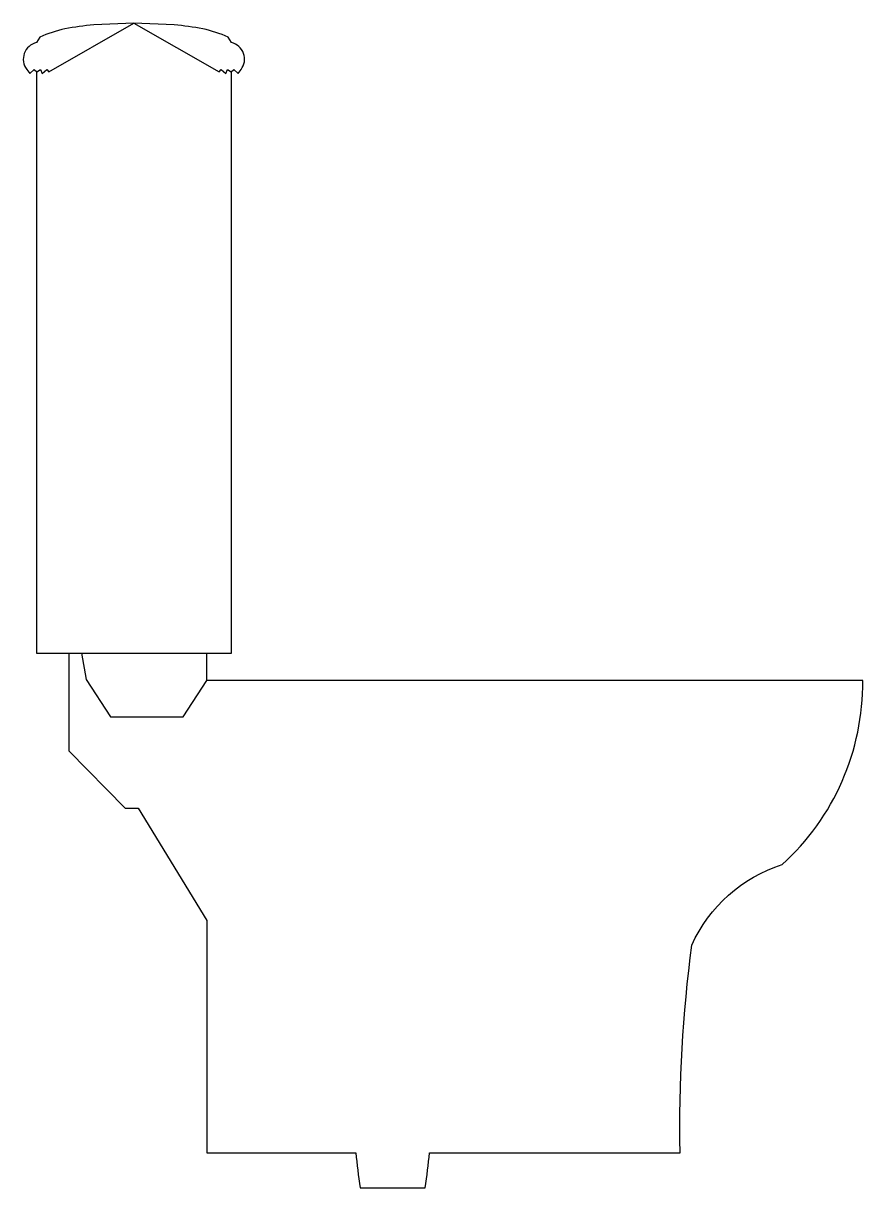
# Model space of a CAD drawing. Extents: x -0.682 to -0.025, y -0.254 to 0.658.
import ezdxf

# ---------------------------------------------------------------- set-up
doc = ezdxf.new("R2010")
doc.units = 0
doc.header["$LTSCALE"] = 0.02
doc.header["$MEASUREMENT"] = 0
doc.layers.get('0').update_dxf_attribs({"linetype": 'CONTINUOUS'})

msp = doc.modelspace()

# ---------------------------------------------------------------- linework, layer by layer
msp.add_lwpolyline([(-0.59574, 0.65849), (-0.52906, 0.62043), (-0.52749, 0.62232), (-0.52382, 0.61918), (-0.52251, 0.62232), (-0.51962, 0.62043), (-0.51753, 0.62232), (-0.51412, 0.61918), (-0.51176, 0.62232, 0.540016), (-0.51936, 0.64336), (-0.52196, 0.64749, 0.062703), (-0.54173, 0.65406, 0.028425), (-0.56423, 0.6572), (-0.59574, 0.65849), (-0.62724, 0.6572, 0.028425), (-0.64974, 0.65406, 0.062703), (-0.66951, 0.64749), (-0.67211, 0.64336, 0.540016), (-0.67971, 0.62232), (-0.67735, 0.61918), (-0.67394, 0.62232), (-0.67185, 0.62043), (-0.66896, 0.62232), (-0.66765, 0.61918), (-0.66398, 0.62232), (-0.66241, 0.62043)], format="xyb", close=True)
for points in [[(-0.67211, 0.62067), (-0.67211, 0.16485), (-0.51936, 0.16485), (-0.51936, 0.62067)], [(-0.63671, 0.16485), (-0.63304, 0.14408), (-0.61409, 0.11485), (-0.55721, 0.11485), (-0.53873, 0.14336)]]:
    msp.add_lwpolyline(points)
msp.add_lwpolyline([(-0.64671, 0.16485), (-0.64671, 0.0884), (-0.60264, 0.04348), (-0.59234, 0.04346), (-0.53873, -0.04469), (-0.53873, -0.22664), (-0.42198, -0.22664, 0.010597), (-0.41866, -0.25409), (-0.36752, -0.25409, 0.010597), (-0.3642, -0.22664), (-0.16791, -0.22664, -0.037258), (-0.15873, -0.06389, -0.212316), (-0.08803, -0.0009, 0.214305), (-0.02492, 0.14336), (-0.53873, 0.14336), (-0.53873, 0.16485)], format="xyb")

doc.saveas('drawing.dxf')
